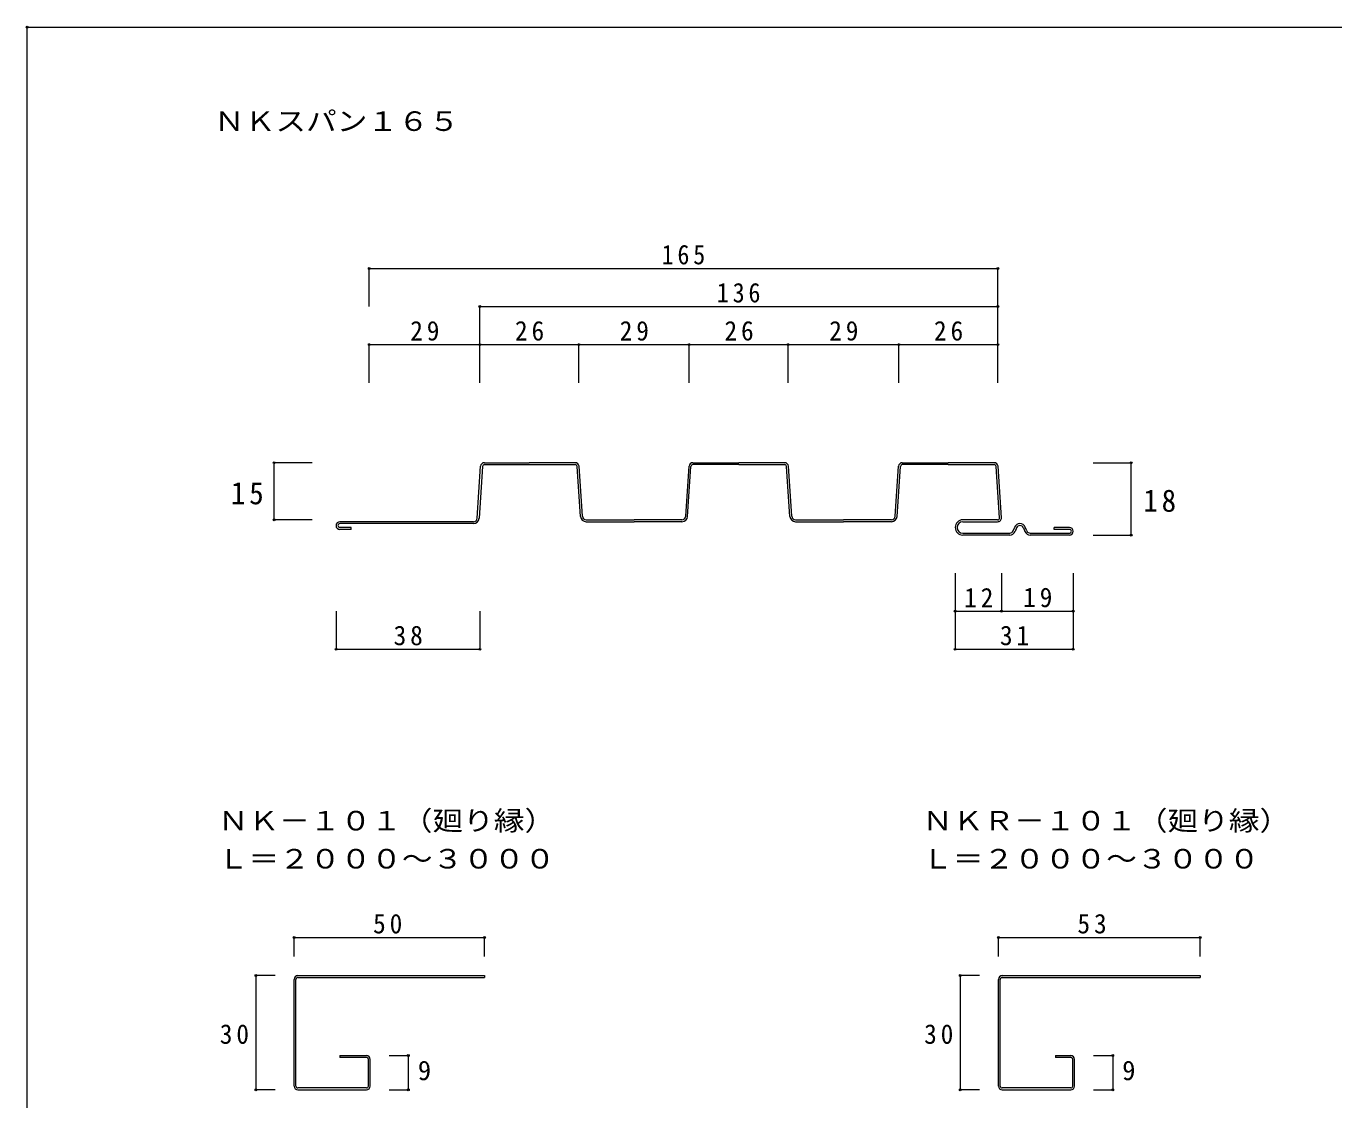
# Model space of a CAD drawing. Units: millimetres on the paper. Extents: x -393 to 469, y -285 to 275.
# Drawn here: x -393.4 to -50.1, y -6.8 to 275.1 of the extents above; entities that cross this region are included whole.
import ezdxf
from ezdxf.enums import TextEntityAlignment as Align

# ---------------------------------------------------------------- set-up
doc = ezdxf.new("R2010")
doc.units = ezdxf.units.MM
doc.header["$PDMODE"] = 32
doc.header["$PDSIZE"] = 0.5
doc.layers.add('0-0_0-0', color=4, linetype='Continuous', lineweight=5)
doc.layers.add('0-3_0-3', color=4, linetype='Continuous', lineweight=5)
doc.styles.add('ＭＳ ゴシック', font='')
doc.styles.get('ＭＳ ゴシック').set_extended_font_data('MS Gothic')

msp = doc.modelspace()

# ---------------------------------------------------------------- linework, layer by layer
at = {"layer": '0-0_0-0'}
for p, q in [((-303.287, 201.448), (-303.287, 211.448)), ((-303.287, 211.448), (-138.286, 211.448)), ((-138.286, 201.448), (-138.286, 211.448)), ((-274.287, 191.448), (-274.287, 201.448)), ((-274.287, 201.448), (-138.286, 201.448)), ((-138.286, 191.448), (-138.286, 201.448)), ((-274.287, 191.448), (-248.287, 191.448)), ((-274.287, 181.448), (-274.287, 191.448)), ((-248.287, 181.448), (-248.287, 191.448)), ((-248.287, 191.448), (-219.287, 191.448)), ((-219.287, 181.448), (-219.287, 191.448)), ((-219.287, 191.448), (-193.287, 191.448)), ((-193.287, 181.448), (-193.287, 191.448)), ((-193.287, 191.448), (-138.286, 191.448)), ((-164.286, 181.448), (-164.286, 191.448)), ((-138.286, 181.448), (-138.286, 191.448)), ((-318.287, 160.448), (-328.287, 160.448)), ((-328.287, 145.448), (-328.287, 160.448)), ((-113.286, 160.448), (-103.287, 160.448)), ((-103.287, 141.448), (-103.287, 160.448)), ((-318.287, 145.448), (-328.287, 145.448)), ((-113.286, 141.448), (-103.287, 141.448)), ((-149.464, 131.448), (-149.464, 121.448)), ((-118.464, 131.448), (-118.464, 121.448)), ((-312.02, 121.448), (-312.02, 111.448)), ((-274.287, 121.448), (-274.287, 111.448)), ((-149.464, 121.448), (-149.464, 111.448)), ((-149.464, 121.448), (-137.286, 121.448)), ((-118.464, 121.448), (-118.464, 111.448)), ((-312.02, 111.448), (-274.287, 111.448)), ((-149.464, 111.448), (-118.464, 111.448)), ((-323.037, 35.779), (-273.037, 35.779)), ((-323.037, 30.779), (-323.037, 35.779)), ((-273.037, 30.779), (-273.037, 35.779)), ((-138.125, 30.779), (-138.125, 35.779)), ((-138.125, 35.779), (-85.125, 35.779)), ((-85.125, 30.779), (-85.125, 35.779)), ((-298.037, 4.779), (-293.037, 4.779)), ((-293.037, 4.779), (-293.037, -4.221)), ((-113.125, 4.779), (-108.125, 4.779)), ((-108.125, 4.779), (-108.125, -4.221)), ((-328.037, -4.221), (-333.037, -4.221)), ((-298.037, -4.221), (-293.037, -4.221)), ((-143.125, -4.221), (-148.125, -4.221)), ((-113.125, -4.221), (-108.125, -4.221))]:
    msp.add_line(p, q, dxfattribs=at)
at = {"layer": '0-0_0-0', "color": 3, "lineweight": 9}
for p, q in [((-274.957, 145.881), (-274.082, 159.514)), ((-273.583, 159.481), (-274.459, 145.848)), ((-273.084, 160.448), (-261.287, 160.448)), ((-273.084, 159.948), (-261.287, 159.948)), ((-249.222, 160.448), (-261.287, 160.448)), ((-261.287, 159.948), (-249.222, 159.948)), ((-247.848, 146.348), (-248.723, 159.481)), ((-247.349, 146.381), (-248.225, 159.514)), ((-220.224, 146.381), (-219.349, 159.514)), ((-219.726, 146.348), (-218.85, 159.481)), ((-218.351, 160.448), (-206.287, 160.448)), ((-206.287, 159.948), (-218.351, 159.948)), ((-194.222, 160.448), (-206.287, 160.448)), ((-206.287, 159.948), (-194.222, 159.948)), ((-192.848, 146.348), (-193.723, 159.481)), ((-192.349, 146.381), (-193.224, 159.514)), ((-165.224, 146.381), (-164.349, 159.514)), ((-164.725, 146.348), (-163.85, 159.481)), ((-163.351, 160.448), (-151.286, 160.448)), ((-151.286, 159.948), (-163.351, 159.948)), ((-139.222, 160.448), (-151.286, 160.448)), ((-151.286, 159.948), (-139.222, 159.948)), ((-137.823, 145.981), (-138.723, 159.481)), ((-137.324, 146.014), (-138.224, 159.514)), ((-275.955, 144.948), (-311.02, 144.948)), ((-275.955, 144.448), (-311.02, 144.448)), ((-246.351, 145.448), (-233.787, 145.448)), ((-246.351, 144.948), (-233.787, 144.948)), ((-221.222, 145.448), (-233.787, 145.448)), ((-221.222, 144.948), (-233.787, 144.948)), ((-191.351, 145.448), (-178.786, 145.448)), ((-191.351, 144.948), (-178.786, 144.948)), ((-166.222, 145.448), (-178.786, 145.448)), ((-166.222, 144.948), (-178.786, 144.948)), ((-138.322, 145.448), (-147.464, 145.448)), ((-147.464, 144.948), (-138.322, 144.948)), ((-308.02, 143.448), (-311.02, 143.448)), ((-308.02, 142.948), (-311.02, 142.948)), ((-308.02, 142.948), (-308.02, 143.448)), ((-147.464, 141.948), (-135.158, 141.948)), ((-135.158, 141.448), (-147.464, 141.448)), ((-134.231, 142.575), (-133.855, 143.508)), ((-133.391, 143.321), (-133.767, 142.388)), ((-131.536, 143.321), (-131.161, 142.388)), ((-130.697, 142.575), (-131.072, 143.508)), ((-129.769, 141.948), (-119.464, 141.948)), ((-119.464, 141.448), (-129.769, 141.448)), ((-119.464, 143.448), (-123.464, 143.448)), ((-123.464, 142.948), (-123.464, 143.448)), ((-119.464, 142.948), (-123.464, 142.948)), ((-323.037, -3.22), (-323.037, 24.779)), ((-322.537, -3.22), (-322.537, 24.779)), ((-322.037, 25.779), (-273.037, 25.779)), ((-322.037, 25.279), (-273.037, 25.279)), ((-273.037, 25.779), (-273.037, 25.279)), ((-138.125, -3.22), (-138.125, 24.779)), ((-137.625, -3.22), (-137.625, 24.779)), ((-137.125, 25.779), (-85.125, 25.779)), ((-137.125, 25.279), (-85.125, 25.279)), ((-85.125, 25.779), (-85.125, 25.279)), ((-311.037, 4.779), (-311.037, 4.279)), ((-311.037, 4.779), (-304.037, 4.779)), ((-304.037, 4.279), (-311.037, 4.279)), ((-303.537, -3.22), (-303.537, 3.78)), ((-303.037, -3.22), (-303.037, 3.78)), ((-123.125, 4.779), (-119.125, 4.779)), ((-123.125, 4.779), (-123.125, 4.279)), ((-119.125, 4.279), (-123.125, 4.279)), ((-118.625, -3.22), (-118.625, 3.78)), ((-118.125, -3.22), (-118.125, 3.78)), ((-304.037, -3.72), (-322.037, -3.72)), ((-322.037, -4.221), (-304.037, -4.221)), ((-119.125, -3.72), (-137.125, -3.72)), ((-137.125, -4.221), (-119.125, -4.221))]:
    msp.add_line(p, q, dxfattribs=at)
at = {"layer": '0-0_0-0'}
for points in [[(-303.287, 181.448), (-303.287, 191.448), (-274.287, 191.448)], [(-137.286, 131.448), (-137.286, 121.448), (-118.464, 121.448)], [(-328.037, 25.779), (-333.037, 25.779), (-333.037, -4.221)], [(-143.125, 25.779), (-148.125, 25.779), (-148.125, -4.221)]]:
    msp.add_lwpolyline(points, dxfattribs=at)
at = {"layer": '0-0_0-0', "color": 3, "lineweight": 9}
for centre, radius, start, end in [((-273.084, 159.448), 1, 90, 176.18463), ((-273.084, 159.448), 0.5, 90, 176.18463), ((-249.222, 159.448), 1, 3.81534, 90), ((-249.222, 159.448), 0.5, 3.81534, 90), ((-218.351, 159.448), 1, 90, 176.18463), ((-218.351, 159.448), 0.5, 90, 176.18463), ((-194.222, 159.448), 1, 3.81534, 90), ((-194.222, 159.448), 0.5, 3.81534, 90), ((-163.351, 159.448), 1, 90, 176.18463), ((-163.351, 159.448), 0.5, 90, 176.18463), ((-139.222, 159.448), 1, 3.81534, 90), ((-139.222, 159.448), 0.5, 3.81534, 90), ((-311.02, 143.948), 1, 90, 270), ((-311.02, 143.948), 0.5, 90, 270), ((-275.955, 145.948), 1, 270, 356.18463), ((-275.955, 145.948), 1.5, 270, 356.18463), ((-246.351, 146.448), 1.5, 183.81534, 270), ((-246.351, 146.448), 1, 183.81534, 270), ((-221.222, 146.448), 1, 270, 356.18463), ((-221.222, 146.448), 1.5, 270, 356.18463), ((-191.351, 146.448), 1.5, 183.81534, 270), ((-191.351, 146.448), 1, 183.81534, 270), ((-166.222, 146.448), 1, 270, 356.18463), ((-166.222, 146.448), 1.5, 270, 356.18463), ((-147.464, 143.448), 2, 90, 270), ((-147.464, 143.448), 1.5, 90, 270), ((-138.322, 145.948), 1, 270, 3.81821), ((-138.322, 145.948), 0.5, 270, 3.81821), ((-132.464, 142.948), 1.5, 21.91209, 158.08788), ((-135.158, 142.948), 1, 270, 338.08734), ((-135.158, 142.948), 1.5, 270, 338.08734), ((-132.464, 142.948), 1, 21.91209, 158.08788), ((-129.769, 142.948), 1.5, 201.91263, 270), ((-129.769, 142.948), 1, 201.91263, 270), ((-119.464, 142.448), 1, 270, 90), ((-119.464, 142.448), 0.5, 270, 90), ((-322.037, 24.779), 1, 90, 180), ((-322.037, 24.779), 0.5, 90, 180), ((-137.125, 24.779), 1, 90, 180), ((-137.125, 24.779), 0.5, 90, 180), ((-304.037, 3.78), 1, 0, 90), ((-304.037, 3.78), 0.5, 0, 90), ((-119.125, 3.78), 1, 0, 90), ((-119.125, 3.78), 0.5, 0, 90), ((-322.037, -3.22), 1, 180, 270), ((-322.037, -3.22), 0.5, 180, 270), ((-304.037, -3.22), 0.5, 270, 0), ((-304.037, -3.22), 1, 270, 0), ((-304.037, -3.22), 0.5, 270, 0), ((-137.125, -3.22), 1, 180, 270), ((-137.125, -3.22), 0.5, 180, 270), ((-119.125, -3.22), 0.5, 270, 0), ((-119.125, -3.22), 1, 270, 0), ((-119.125, -3.22), 0.5, 270, 0)]:
    msp.add_arc(centre, radius, start, end, dxfattribs=at)
at = {"layer": '0-0_0-0', "color": 3}
for p in [(-303.287, 211.448), (-138.286, 211.448), (-274.287, 201.448), (-138.286, 201.448), (-303.287, 191.448), (-274.287, 191.448), (-248.287, 191.448), (-219.287, 191.448), (-193.287, 191.448), (-164.286, 191.448), (-138.286, 191.448), (-328.287, 160.448), (-103.287, 160.448), (-328.287, 145.448), (-103.287, 141.448), (-149.464, 121.448), (-137.286, 121.448), (-118.464, 121.448), (-312.02, 111.448), (-274.287, 111.448), (-149.464, 111.448), (-118.464, 111.448), (-323.037, 35.779), (-273.037, 35.779), (-138.125, 35.779), (-85.125, 35.779), (-333.037, 25.779), (-148.125, 25.779), (-293.037, 4.779), (-108.125, 4.779), (-333.037, -4.221), (-293.037, -4.221), (-148.125, -4.221), (-108.125, -4.221)]:
    msp.add_point(p, dxfattribs=at)
at = {"layer": '0-3_0-3', "color": 2, "lineweight": 9}
for p, q in [((-393.121, -285.183), (-393.121, 274.82)), ((-393.121, 274.82), (395.323, 274.82))]:
    msp.add_line(p, q, dxfattribs=at)
at = {"layer": '0-3_0-3', "color": 3}
msp.add_point((-393.121, 274.82), dxfattribs=at)

# ---------------------------------------------------------------- texts
at = {"layer": '0-0_0-0', "color": 3, "style": 'ＭＳ ゴシック', "width": 1.15}
for s, p in [('ＮＫスパン１６５', (-344.037, 246.023)), ('ＮＫ－１０１（廻り縁）', (-343.037, 62.355)), ('ＮＫＲ－１０１（廻り縁）', (-158.125, 62.355)), ('Ｌ＝２０００～３０００', (-343.037, 52.355)), ('Ｌ＝２０００～３０００', (-158.125, 52.355))]:
    msp.add_text(s, height=5.132, dxfattribs=at).set_placement(p, align=Align.BOTTOM_LEFT)
at = {"layer": '0-0_0-0', "color": 3, "style": 'ＭＳ ゴシック'}
for p in [(-290.537, -3.22), (-105.625, -3.22)]:
    msp.add_text('9', height=5.132, dxfattribs=at).set_placement(p, align=Align.BOTTOM_LEFT)
at = {"layer": '0-0_0-0', "color": 3, "attachment_point": 7, "style": 'ＭＳ ゴシック'}
for s, insert, char_height in [('\\T1.32;\\W0.9;165', (-226.537, 212.448), 5.132), ('\\T1.32;\\W0.9;136', (-212.037, 202.448), 5.132), ('\\T1.31;\\W0.95;29', (-292.537, 192.448), 5.132), ('\\T1.31;\\W0.95;26', (-265.037, 192.448), 5.132), ('\\T1.31;\\W0.95;29', (-237.537, 192.448), 5.132), ('\\T1.31;\\W0.95;26', (-210.037, 192.448), 5.132), ('\\T1.31;\\W0.95;29', (-182.536, 192.448), 5.132), ('\\T1.31;\\W0.95;26', (-155.036, 192.448), 5.132), ('\\T1.27;\\W0.95;15', (-339.619, 149.43), 5.865), ('\\T1.27;\\W0.95;18', (-100.085, 147.467), 5.865), ('\\T1.31;\\W0.95;12', (-147.125, 122.448), 5.132), ('\\T1.31;\\W0.95;19', (-131.625, 122.448), 5.132), ('\\T1.31;\\W0.95;38', (-296.903, 112.448), 5.132), ('\\T1.31;\\W0.95;31', (-137.714, 112.448), 5.132), ('\\T1.31;\\W0.95;50', (-302.287, 36.779), 5.132), ('\\T1.31;\\W0.95;53', (-117.375, 36.779), 5.132), ('\\T1.31;\\W0.95;30', (-342.533, 7.79), 5.132), ('\\T1.31;\\W0.95;30', (-157.621, 7.79), 5.132)]:
    msp.add_mtext(s, dxfattribs=dict(at, insert=insert, char_height=char_height))

doc.saveas('drawing.dxf')
